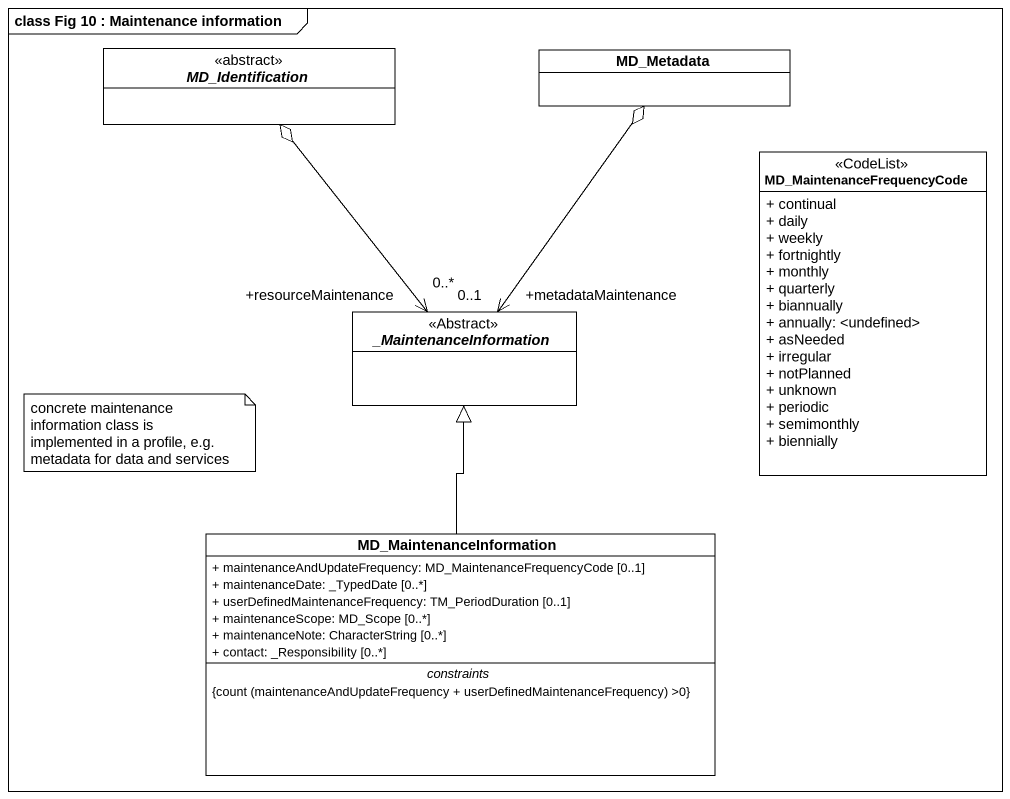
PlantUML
@startuml
mainframe class Fig 10 : Maintenance information
hide circle
hide empty members
skinparam classAttributeIconSize 0
abstract class MD_Identification <<abstract>>
class MD_Metadata
class MD_MaintenanceFrequencyCode <<CodeList>> {
  + continual
  + daily
  + weekly
  + fortnightly
  + monthly
  + quarterly
  + biannually
  + annually: <undefined>
  + asNeeded
  + irregular
  + notPlanned
  + unknown
  + periodic
  + semimonthly
  + biennially
}
abstract class "_MaintenanceInformation" as MaintenanceInformation <<Abstract>>
class MD_MaintenanceInformation {
  + maintenanceAndUpdateFrequency: MD_MaintenanceFrequencyCode [0..1]
  + maintenanceDate: _TypedDate [0..*]
  + userDefinedMaintenanceFrequency: TM_PeriodDuration [0..1]
  + maintenanceScope: MD_Scope [0..*]
  + maintenanceNote: CharacterString [0..*]
  + contact: _Responsibility [0..*]
  -- constraints --
  {field} {count (maintenanceAndUpdateFrequency + userDefinedMaintenanceFrequency) >0}
}
MD_Identification o--> "+resourceMaintenance\n0..*" MaintenanceInformation
MD_Metadata o--> "+metadataMaintenance\n0..1" MaintenanceInformation
MD_MaintenanceInformation -up-|> MaintenanceInformation
note as N1
  concrete maintenance information class is implemented in a profile, e.g. metadata for data and services
end note
@enduml
